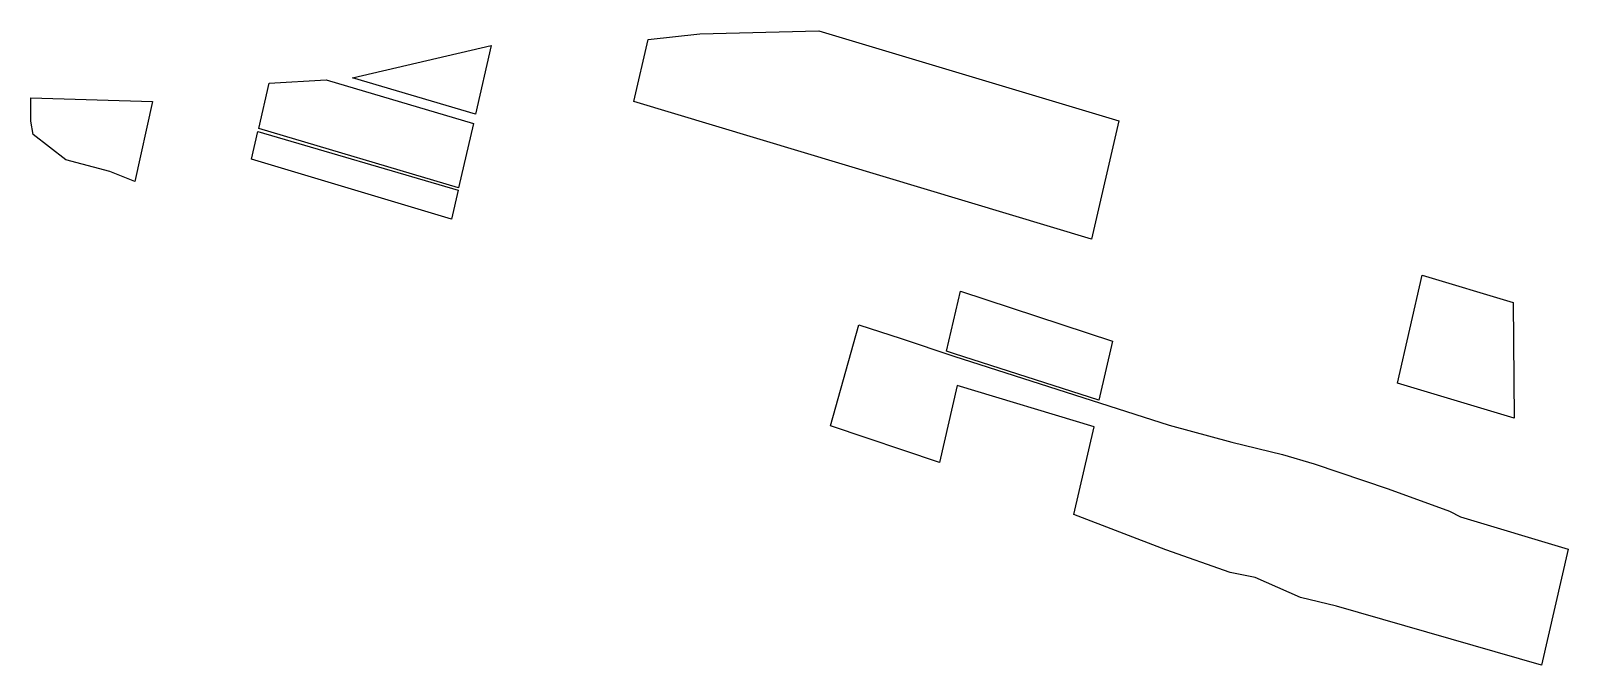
# Model space of a CAD drawing. Header units: metres. Extents: x 256920 to 257624, y 386077 to 386367.
import ezdxf

# ---------------------------------------------------------------- set-up
doc = ezdxf.new("R2010")
doc.units = ezdxf.units.M

msp = doc.modelspace()

# ---------------------------------------------------------------- linework, layer by layer
for points in [[(257405.736882, 386271.964585, -11.724568), (257196.078569, 386334.971299, -8.084888), (257202.589929, 386363.394036, -56.785287), (257226.291285, 386366.044498, -72.827488), (257280.731322, 386367.470248, -102.218715), (257418.155138, 386326.171514, -104.6044), (257405.736882, 386271.964585, -11.724568)], [(257067.173062, 386345.854398, 38.703802), (257130.667457, 386360.682068, -16.630758), (257123.455724, 386329.195559, 37.318452), (257067.173062, 386345.854398, 38.703802)], [(257115.72071, 386295.424399, 95.182201), (257024.135358, 386322.677686, 97.203998), (257028.892633, 386343.443666, 61.622923), (257055.080678, 386344.958883, 46.158007), (257122.496649, 386325.008635, 44.492405), (257115.72071, 386295.424399, 95.182201)], [(256919.706924, 386325.969552, 143.944186), (256919.8149, 386336.703827, 126.722606), (256975.418924, 386335.050427, 101.676341), (256967.341648, 386298.310888, 164.457996), (256955.953389, 386302.995912, 162.636343), (256935.848214, 386308.31764, 164.137374), (256920.788454, 386319.860789, 153.175608), (256919.706924, 386325.969552, 143.944186)], [(257112.440523, 386281.103067, 119.720474), (257020.912407, 386308.609183, 121.309407), (257023.82377, 386321.317573, 99.534458), (257115.480937, 386294.377669, 96.975689), (257112.440523, 386281.103067, 119.720474)], [(257599.393992, 386189.82429, 23.205497), (257545.909221, 386205.897584, 24.133995), (257557.264405, 386255.464096, -60.794803), (257598.959994, 386242.933698, -61.518641), (257599.393992, 386189.82429, 23.205497)], [(257345.741429, 386248.138224, 56.259543), (257415.308431, 386225.139778, 58.397854), (257409.109001, 386198.078649, 104.765232), (257342.927539, 386219.325402, 103.742495), (257339.288261, 386220.554774, 103.588653), (257345.741429, 386248.138224, 56.259543)], [(257469.185685, 386119.206887, 200.9904), (257439.775714, 386129.599483, 199.015123), (257397.594945, 386145.69679, 194.275859), (257406.876214, 386185.953755, 125.269041), (257344.202303, 386204.788578, 126.357063), (257336.132842, 386169.564574, 186.710964), (257286.174181, 386186.29686, 184.829515), (257299.061169, 386232.660962, 104.259642), (257318.454295, 386226.464899, 104.511572), (257342.687745, 386218.278678, 105.535984), (257441.305089, 386186.61878, 107.05997), (257470.023404, 386178.837576, 105.203172), (257493.20535, 386173.271662, 102.560456), (257507.65609, 386168.918008, 102.327029), (257541.643465, 386157.559171, 103.568127), (257569.745189, 386147.188036, 106.160585), (257574.736139, 386144.603181, 107.809182), (257624.134633, 386129.870544, 106.771463), (257611.822084, 386076.6248, 198.061388), (257517.880994, 386103.703516, 201.535534), (257501.513524, 386107.760709, 203.197629), (257480.647816, 386116.799721, 199.132186), (257469.185685, 386119.206887, 200.9904)]]:
    msp.add_polyline3d(points)

doc.saveas('drawing.dxf')
